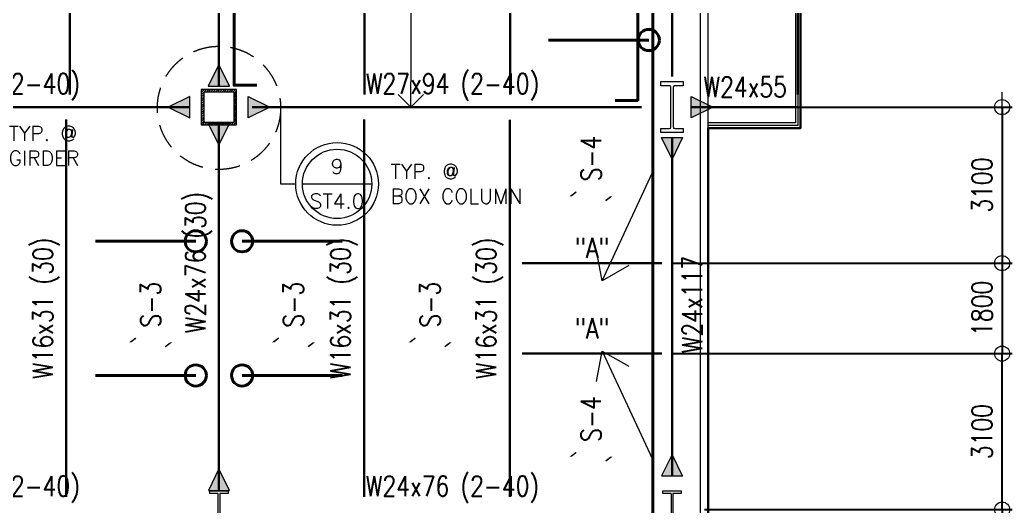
# Model space of a CAD drawing. Header units: millimetres. Extents: x 1935438 to 2130245, y -14991 to 120893.
# Drawn here: x 1992441 to 2012152, y 30584 to 40250 of the extents above; entities that cross this region are included whole.
import ezdxf
from ezdxf.enums import TextEntityAlignment as Align

# ---------------------------------------------------------------- set-up
doc = ezdxf.new("R2010")
doc.units = ezdxf.units.MM
doc.header["$MEASUREMENT"] = 0
doc.linetypes.add('DASHED', pattern=[0.75, 0.5, -0.25])
doc.layers.get('0').update_dxf_attribs({"lineweight": 0})
for name, color, linetype, lineweight in [('A_ARCHITECTURAL BACKGROUND', 251, 'Continuous', 5), ('HATCH', 8, 'Continuous', 5), ('S-ANNO-DIMS', 252, 'Continuous', 5), ('S-ANNO-MARK', 2, 'Continuous', 9), ('S-ANNO-NPLT', 7, 'Continuous', 9), ('S-Anno-Symb', 143, 'Continuous', 15), ('S-Anno-Text', 52, 'Continuous', 15), ('S-BEAM', 5, 'Continuous', 30), ('S-BRACE', 2, 'Continuous', 9), ('S-BRACING', 1, 'Continuous', 18), ('S-COLS', 2, 'Continuous', 20), ('S-CONN', 1, 'Continuous', 9), ('S_COL', 2, 'Continuous', 20), ('S_DRB', 4, 'Continuous', 40), ('S_SLAB EDGE', 2, 'Continuous', 30), ('SPOT DET.', 1, 'Continuous', 20)]:
    doc.layers.add(name, color=color, linetype=linetype, lineweight=lineweight)
doc.styles.add('1', font='simplex.shx', dxfattribs={"width": 0.85, "height": 300})
doc.styles.add('ARIALNW', font='ARIALN.TTF')
doc.styles.add('ROMANSX', font='ROMANS.shx', dxfattribs={"height": 0.09375})
doc.styles.add('SIMPLEX', font='SIMPLEX.shx', dxfattribs={"width": 0.8, "height": 400})
doc.dimstyles.new('DIM 200', dxfattribs={"dimtxt": 0.36, "dimasz": 0.2, "dimexe": 0.1, "dimexo": 0, "dimgap": 0.08, "dimtad": 1, "dimlfac": 2, "dimrnd": 0.005, "dimzin": 1, "dimdsep": 46, "dimtxsty": 'ARIALNW', "dimcen": 0.09, "dimclrd": 6, "dimclre": 6, "dimclrt": 13, "dimadec": 0, "dimazin": 0, "dimtfac": 1, "dimtofl": 0, "dimtmove": 2, "dimatfit": 3, "dimfxl": 1, "dimtolj": 1, "dimtzin": 0, "dimarcsym": 0})
doc.dimstyles.new('DIM_100', dxfattribs={"dimtxt": 400, "dimasz": 2, "dimexe": 100, "dimexo": 250, "dimgap": 250, "dimtad": 1, "dimdec": 0, "dimrnd": 1, "dimzin": 1, "dimdsep": 46, "dimtxsty": '1', "dimblk1": 'ESCADIM_ARW', "dimblk2": 'ESCADIM_ARW', "dimsah": 1, "dimcen": 50, "dimclrd": 256, "dimclre": 256, "dimclrt": 52, "dimazin": 0, "dimtfac": 1, "dimtdec": 0, "dimtofl": 0, "dimtmove": 0, "dimatfit": 3, "dimldrblk": 'ESCADIM_ARW', "dimfxl": 1, "dimtolj": 1, "dimtzin": 0, "dimarcsym": 0})
doc.dimstyles.new('DIM_200', dxfattribs={"dimtxt": 400, "dimasz": 2, "dimexe": 200, "dimexo": 200, "dimgap": 200, "dimtad": 1, "dimdec": 0, "dimrnd": 1, "dimzin": 1, "dimdsep": 46, "dimtxsty": 'SIMPLEX', "dimblk1": 'ESCADIM_ARW', "dimblk2": 'ESCADIM_ARW', "dimsah": 1, "dimcen": 50, "dimclrd": 251, "dimclre": 251, "dimclrt": 52, "dimazin": 0, "dimtfac": 1, "dimtdec": 0, "dimtofl": 0, "dimtmove": 0, "dimatfit": 3, "dimldrblk": 'ESCADIM_ARW', "dimfxl": 1, "dimtolj": 1, "dimtzin": 0, "dimarcsym": 0})

# ---------------------------------------------------------------- blocks, each defined once
blk = doc.blocks.new('8F PLAN')
at = {"layer": 'A_ARCHITECTURAL BACKGROUND', "ltscale": 10}
for p, q in [((44717, 10909, 0), (44717, 55998, 0)), ((44567, 11059, 0), (44567, 46483, 0))]:
    blk.add_line(p, q, dxfattribs=at)
at = {"layer": 'A_ARCHITECTURAL BACKGROUND', "ltscale": 0.5, "elevation": 0}
for points in [[(44567, 55998), (46500, 55998), (46500, 39633), (44717, 39633)], [(44717, 55948), (46450, 55948), (46450, 39683), (44717, 39683)]]:
    blk.add_lwpolyline(points, dxfattribs=at)
at = {"layer": 'S_SLAB EDGE', "ltscale": 0.05, "elevation": 0}
blk.add_lwpolyline([(44567, 56585), (44567, 56048), (46550, 56048), (46550, 48565), (46550, 48565), (46550, 39580), (44717, 39580), (44717, 10909), (43214, 10909), (43214, 8846), (41180, 8846), (41180, 7375), (35698, 7375), (35698, 6013), (27423, 6013), (26051, 7357), (24672, 6013), (16409, 6013)], dxfattribs=at)
blk = doc.blocks.new('8F COLUMN LAYOUT')
at = {"layer": 'HATCH', "ltscale": 0.05}
h = blk.add_hatch(dxfattribs=at)
h.set_pattern_fill('ANSI31', color=256, scale=250, style=0)
h.set_pattern_definition([(45, (-1962404.113, 18186.887), (-22.0970869, 22.0970869), [])])
h.paths.add_polyline_path([(34700, 39698), (35300, 39698), (35300, 40298), (34700, 40298)], flags=16)
h.paths.add_polyline_path([(34650, 39648), (35350, 39648), (35350, 40348), (34650, 40348)])
at = {"layer": 'S-COLS', "ltscale": 0.5, "elevation": 0}
for points in [[(34650, 39648), (35350, 39648), (35350, 40348), (34650, 40348)], [(34700, 39698), (35300, 39698), (35300, 40298), (34700, 40298)]]:
    blk.add_lwpolyline(points, close=True, dxfattribs=at)
at = {"layer": 'S_COL', "ltscale": 0.05}
blk.add_lwpolyline([(44001, 40506), (44222, 40506), (44222, 40424), (44053, 40424, 0.414214), (44024, 40395), (44024, 39605, 0.414214), (44053, 39576), (44222, 39576), (44222, 39494), (43780, 39494), (43780, 39576), (43949, 39576, 0.414214), (43978, 39605), (43978, 40395, 0.414214), (43949, 40424), (43780, 40424), (43780, 40506), (44001, 40506)], format="xyb", dxfattribs=at)
at = {"layer": 'S_COL', "ltscale": 0.05, "elevation": 0}
for points in [[(35000, 32376), (35183, 32376), (35183, 32323), (35033, 32323, 0.414214), (35015, 32305), (35015, 31695, 0.414214), (35033, 31677), (35183, 31677), (35183, 31624), (34817, 31624), (34817, 31677), (34967, 31677, 0.414214), (34985, 31695), (34985, 32305, 0.414214), (34967, 32323), (34817, 32323), (34817, 32376), (35000, 32376)], [(44000, 32372), (44182, 32372), (44182, 32323), (44031, 32323, 0.414214), (44013, 32305), (44013, 31695, 0.414214), (44031, 31677), (44182, 31677), (44182, 31628), (43818, 31628), (43818, 31677), (43969, 31677, 0.414214), (43987, 31695), (43987, 32305, 0.414214), (43969, 32323), (43818, 32323), (43818, 32372), (44000, 32372)]]:
    blk.add_lwpolyline(points, format="xyb", dxfattribs=at)
blk = doc.blocks.new('ESCADIM_ARW')
at = {"color": 7}
blk.add_line((-150, 0), (150, 0), dxfattribs=at)
blk.add_circle((0, 0), 75, dxfattribs=at)
blk = doc.blocks.new('*D30')
at = {"color": 251, "lineweight": -2, "ltscale": 0.05, "transparency": 16777216}
for p, q in [((2006038, 30515), (2012152, 30515)), ((2011952, 30513), (2011952, 27417)), ((2005397, 27415), (2012152, 27415))]:
    blk.add_line(p, q, dxfattribs=at)
at = {"layer": 'Defpoints', "color": 0, "ltscale": 0.05, "transparency": 16777216}
for p in [(2005838, 30515, 0), (2005197, 27415, 0), (2011952, 27415)]:
    blk.add_point(p, dxfattribs=at)
at = {"color": 251, "lineweight": -2, "ltscale": 0.05, "transparency": 16777216, "xscale": 2, "yscale": 2, "zscale": 2}
for p, rotation in [((2011952, 30515), 90), ((2011952, 27415), 270)]:
    blk.add_blockref('ESCADIM_ARW', p, dxfattribs=dict(at, rotation=rotation))
at = {"color": 52, "ltscale": 0.05, "transparency": 16777216, "insert": (2011552, 28965), "char_height": 400, "attachment_point": 5, "rotation": 90, "style": 'SIMPLEX'}
blk.add_mtext('\\A1;3100', dxfattribs=at)
blk = doc.blocks.new('*D31')
at = {"color": 251, "lineweight": -2, "ltscale": 0.05, "transparency": 16777216}
for p, q in [((2005397, 33615), (2012152, 33615)), ((2011952, 30517), (2011952, 33613)), ((2006038, 30515), (2012152, 30515))]:
    blk.add_line(p, q, dxfattribs=at)
at = {"layer": 'Defpoints', "color": 0, "ltscale": 0.05, "transparency": 16777216}
for p in [(2005197, 33615, 0), (2011952, 33615), (2005838, 30515, 0)]:
    blk.add_point(p, dxfattribs=at)
at = {"color": 251, "lineweight": -2, "ltscale": 0.05, "transparency": 16777216, "xscale": 2, "yscale": 2, "zscale": 2}
for p, rotation in [((2011952, 33615), 90), ((2011952, 30515), 270)]:
    blk.add_blockref('ESCADIM_ARW', p, dxfattribs=dict(at, rotation=rotation))
at = {"color": 52, "ltscale": 0.05, "transparency": 16777216, "insert": (2011552, 32065), "char_height": 400, "attachment_point": 5, "rotation": 90, "style": 'SIMPLEX'}
blk.add_mtext('\\A1;3100', dxfattribs=at)
blk = doc.blocks.new('*D32')
at = {"color": 251, "lineweight": -2, "ltscale": 0.05, "transparency": 16777216}
for p, q in [((2005397, 35415), (2012152, 35415)), ((2011952, 35413), (2011952, 33617)), ((2005397, 33615), (2012152, 33615))]:
    blk.add_line(p, q, dxfattribs=at)
at = {"layer": 'Defpoints', "color": 0, "ltscale": 0.05, "transparency": 16777216}
for p in [(2005197, 35415, 0), (2005197, 33615, 0), (2011952, 33615)]:
    blk.add_point(p, dxfattribs=at)
at = {"color": 251, "lineweight": -2, "ltscale": 0.05, "transparency": 16777216, "xscale": 2, "yscale": 2, "zscale": 2}
for p, rotation in [((2011952, 35415), 90), ((2011952, 33615), 270)]:
    blk.add_blockref('ESCADIM_ARW', p, dxfattribs=dict(at, rotation=rotation))
at = {"color": 52, "ltscale": 0.05, "transparency": 16777216, "insert": (2011552, 34515), "char_height": 400, "attachment_point": 5, "rotation": 90, "style": 'SIMPLEX'}
blk.add_mtext('\\A1;1800', dxfattribs=at)
blk = doc.blocks.new('*D33')
at = {"color": 251, "lineweight": -2, "ltscale": 0.05, "transparency": 16777216}
for p, q in [((2006038, 38515), (2012152, 38515)), ((2011952, 38513), (2011952, 35417)), ((2005397, 35415), (2012152, 35415))]:
    blk.add_line(p, q, dxfattribs=at)
at = {"layer": 'Defpoints', "color": 0, "ltscale": 0.05, "transparency": 16777216}
for p in [(2005838, 38515, 0), (2005197, 35415, 0), (2011952, 35415)]:
    blk.add_point(p, dxfattribs=at)
at = {"color": 251, "lineweight": -2, "ltscale": 0.05, "transparency": 16777216, "xscale": 2, "yscale": 2, "zscale": 2}
for p, rotation in [((2011952, 38515), 90), ((2011952, 35415), 270)]:
    blk.add_blockref('ESCADIM_ARW', p, dxfattribs=dict(at, rotation=rotation))
at = {"color": 52, "ltscale": 0.05, "transparency": 16777216, "insert": (2011552, 36965), "char_height": 400, "attachment_point": 5, "rotation": 90, "style": 'SIMPLEX'}
blk.add_mtext('\\A1;3100', dxfattribs=at)
blk = doc.blocks.new('Bubble')
at = {"layer": 'S-ANNO-NPLT'}
blk.add_circle((0, 0), 0.2608, dxfattribs=at)
at = {"layer": 'S-Anno-Symb', "color": 0}
blk.add_line((-0.2188, 0), (0.2188, 0), dxfattribs=at)
blk.add_circle((0, 0), 0.2187, dxfattribs=at)
at = {"layer": 'S-Anno-Symb', "style": 'ROMANSX'}
for tag, p in [('1', (0, 0.1094)), ('S1', (0, -0.1094))]:
    blk.add_attdef(tag, text='', height=0.0937, dxfattribs=at).set_placement(p, align=Align.MIDDLE_CENTER)
at = {"layer": 'S-Anno-Symb', "style": 'ROMANSX', "width": 1.018385, "flags": 8}
blk.add_attdef('LONG', text='', height=0.0937, dxfattribs=at).set_placement((-0.1796, -0.1249), (0.1796, -0.1249), align=Align.FIT)
blk = doc.blocks.new('_Open90')
at = {"color": 0, "linetype": 'ByBlock', "lineweight": -2}
for p, q in [((-0.5, 0.5), (0, 0)), ((0, 0), (-1, 0)), ((0, 0), (-0.5, -0.5))]:
    blk.add_line(p, q, dxfattribs=at)
blk = doc.blocks.new('*D38')
at = {"lineweight": -2, "ltscale": 0.5, "transparency": 16777216}
blk.add_line((38812, 46895), (38812, 40501), dxfattribs=at)
at = {"layer": 'Defpoints', "color": 0, "ltscale": 0.5, "transparency": 16777216}
for p in [(38812, 47395, 0), (38812, 40001, 0), (38812, 40001)]:
    blk.add_point(p, dxfattribs=at)
at = {"lineweight": -2, "ltscale": 0.5, "transparency": 16777216, "xscale": 500, "yscale": 500, "zscale": 500}
for p, rotation in [((38812, 47395), 90), ((38812, 40001), 270)]:
    blk.add_blockref('_Open90', p, dxfattribs=dict(at, rotation=rotation))
at = {"color": 52, "ltscale": 0.5, "transparency": 16777216, "char_height": 300, "attachment_point": 5, "rotation": 90, "style": '1'}
for s, insert in [("\\A1;ADD'L. 10MM%%C", (38383, 43698)), ('\\A1;@300MM O.C. ', (39212, 43698))]:
    blk.add_mtext(s, dxfattribs=dict(at, insert=insert))
blk = doc.blocks.new('8F FRAMING LAYOUT')
at = {"layer": 'S-CONN'}
for points in [[(23289, 32414), (23500, 32843), (23710, 32414)], [(22921, 31788), (22492, 31999), (22921, 32209)], [(24081, 31788), (24510, 31999), (24081, 32209)], [(32883, 31788), (33312, 31999), (32883, 32209)], [(23289, 31677), (23500, 31248), (23710, 31677)], [(32289, 31395), (32500, 30966), (32710, 31395)], [(32290, 24667), (32500, 25096), (32711, 24667)], [(23290, 24381), (23501, 24810), (23711, 24381)]]:
    blk.add_hatch(color=256, dxfattribs=at).paths.add_polyline_path(points)
at = {"layer": 'S-BEAM'}
for p, q in [((20538, 39749, 0), (20538, 32250, 0)), ((23500, 39737, 0), (23500, 32414, 0)), ((26391, 39749, 0), (26391, 32249, 0)), ((29283, 39749, 0), (29283, 32248, 0)), ((35000, 39750, 0), (35000, 32249, 0)), ((32500, 32607, 0), (32500, 39545, 0)), ((22928, 31999, 0), (15106, 32000, 0)), ((24160, 31999, 0), (31894, 32000, 0)), ((32881, 31999, 0), (35000, 31999, 0)), ((20469, 31750, 0), (20469, 24250, 0)), ((26383, 31749, 0), (26383, 24249, 0)), ((29276, 31748, 0), (29276, 24249, 0)), ((23501, 24381, 0), (23501, 31679, 0)), ((32501, 24667, 0), (32500, 31395, 0)), ((29526, 28898, 0), (32301, 28898, 0)), ((29526, 27098, 0), (32301, 27098, 0))]:
    blk.add_line(p, q, dxfattribs=at)
at = {"layer": 'S-CONN', "color": 1, "elevation": 0}
for points in [[(23710, 32414), (23500, 32843), (23289, 32414), (23711, 32414)], [(22921, 32209), (22492, 31999), (22921, 31788), (22921, 32210)], [(24081, 32209), (24510, 31999), (24081, 31788), (24081, 32210)], [(32883, 32209), (33312, 31999), (32883, 31788), (32883, 32210)], [(23710, 31677), (23500, 31248), (23289, 31677), (23711, 31677)], [(32710, 31395), (32500, 30966), (32289, 31395), (32711, 31395)], [(32711, 24667), (32500, 25096), (32290, 24667), (32712, 24667)], [(23711, 24381), (23501, 24810), (23290, 24381), (23712, 24381)]]:
    blk.add_lwpolyline(points, dxfattribs=at)
at = {"layer": 'S-BRACE', "ltscale": 0.5}
for points in [[(31111, 28546, 0), (32113, 30698, 0)], [(31111, 27150, 0), (32113, 24999, 0)]]:
    blk.add_leader(points, dimstyle='DIM 200', override={"dimasz": 500, "dimtad": 0, "dimclrd": 2, "dimldrblk": 'Open90', "dimfxl": 0.18}, dxfattribs=at)
blk = doc.blocks.new("ADD' L BARS")
at = {"layer": 'S_DRB'}
blk.add_line((41549.4, 41333.3, 0), (43539, 41333.3, 0), dxfattribs=at)
at = {"layer": 'S_DRB', "color": 4, "elevation": 0}
for points in [[(35750, 40432.8), (35300, 40432.8), (35300, 55606.9), (35750, 55606.9)], [(42870.3, 40132.8), (43320.3, 40132.8), (43319, 55306.9), (42869, 55306.9)]]:
    blk.add_lwpolyline(points, dxfattribs=at)
at = {"layer": 'S_DRB'}
blk.add_circle((43539, 41333.3, 0), 210.4, dxfattribs=at)
at = {"ltscale": 0.5}
dim = blk.add_linear_dim(base=(38811.8, 40001.4, 0), p1=(38811.8, 47394.5, 0), p2=(38811.8, 40001.4, 0), angle=270, text="ADD'L. 10MM%%C\\X@300MM O.C. ", dimstyle='DIM_100', override={"dimasz": 500, "dimexo": 100, "dimblk1": 'Open90', "dimblk2": 'Open90', "dimse1": 1, "dimse2": 1}, dxfattribs=at)
dim.commit()
dim.dimension.update_dxf_attribs({"geometry": '*D38', "text_midpoint": (38811.8, 43697.9, 0)})

msp = doc.modelspace()

# ---------------------------------------------------------------- linework, layer by layer
at = {"layer": 'S-ANNO-MARK'}
for points, elevation in [([(2003493.66485, 36829.25366, 29.99952, 29.99952, 0), (2003380.62052, 36742.25253, 0, 0, 0), (2004190.19807, 36742.25253, 29.99952, 29.99952, 0), (2004077.15374, 36655.2514, 0, 0, 0)], 0), ([(1994746.67798, 33925.42633, 29.99952, 29.99952, 0), (1994633.63365, 33838.4252, 0, 0, 0), (1995443.2112, 33838.4252, 29.99952, 29.99952, 0), (1995330.16687, 33751.42406, 0, 0, 0)], 0.00001), ([(1997582.96844, 33925.42633, 29.99952, 29.99952, 0), (1997469.92412, 33838.4252, 0, 0, 0), (1998279.50167, 33838.4252, 29.99952, 29.99952, 0), (1998166.45734, 33751.42406, 0, 0, 0)], 0.00002), ([(2000297.74732, 33925.42633, 29.99952, 29.99952, 0), (2000184.70299, 33838.4252, 0, 0, 0), (2000994.28054, 33838.4252, 29.99952, 29.99952, 0), (2000881.23621, 33751.42406, 0, 0, 0)], 0.00001), ([(2003493.32804, 31652.41994, 29.99952, 29.99952, 0), (2003380.28371, 31565.4188, 0, 0, 0), (2004189.86126, 31565.4188, 29.99952, 29.99952, 0), (2004076.81693, 31478.41767, 0, 0, 0)], -0.00001)]:
    msp.add_lwpolyline(points, format="xyseb", dxfattribs=dict(at, elevation=elevation))
at = {"layer": 'S-ANNO-NPLT'}
msp.add_circle((1998743.1192, 36988.89263, 0.00001), 821.36597, dxfattribs=at)
at = {"layer": 'S-BRACING', "ltscale": 1000, "elevation": 0.00001}
msp.add_lwpolyline([(1997621.75323, 38500.0007), (1997621.75323, 36988.89263), (1997921.75323, 36988.89263)], dxfattribs=at)
at = {"layer": 'S_DRB'}
for p, q in [((1993945.81186, 35848.55615, 0.00001), (1995935.44484, 35848.55615, 0.00001)), ((1998845.81186, 35848.55615, 0.00001), (1996856.17888, 35848.55615, 0.00001)), ((1993945.81186, 33181.88949, 0.00001), (1995935.44484, 33181.88949, 0.00001)), ((1998845.81186, 33181.88949, 0.00001), (1996856.17888, 33181.88949, 0.00001))]:
    msp.add_line(p, q, dxfattribs=at)
at = {"layer": 'S_DRB', "color": 4, "elevation": 0.00001}
msp.add_lwpolyline([(2004564.83186, 10508.86548), (2005014.83186, 10508.86548), (2005014.83186, 54122.12678), (2004564.83186, 54122.12678)], dxfattribs=at)
at = {"layer": 'S_DRB'}
for centre in [(1995935.44484, 35848.55615, 0.00001), (1996856.17888, 35848.55615, 0.00001), (1995935.44484, 33181.88949, 0.00001), (1996856.17888, 33181.88949, 0.00001)]:
    msp.add_circle(centre, 210.36702, dxfattribs=at)
at = {"layer": 'S_SLAB EDGE', "ltscale": 0.05, "elevation": 0.00001}
msp.add_lwpolyline([(1972312.99383, 55253.28397), (1987924.96628, 55255.28816), (1987924.96628, 55101.71713), (2005962.69252, 55101.71713), (2005962.69252, 54565.32761), (2007945.91665, 54565.32761), (2007945.91665, 38096.4007), (2006113.00691, 38096.4007), (2006113.00691, 9425.43128), (2004609.58707, 9425.43128), (2004609.58707, 7362.81247), (2002576.18508, 7362.81247), (2002576.18508, 5892.04401), (1997094.14379, 5892.04401), (1997094.14379, 4529.44461), (1988818.17172, 4528.58148), (1987446.80142, 5873.87973), (1986067.89659, 4529.44461), (1977804.57925, 4529.44461)], dxfattribs=at)
at = {"layer": 'SPOT DET.', "linetype": 'DASHED', "ltscale": 1000}
msp.add_circle((1996397.22471, 38500.0007, 0.00001), 1224.52852, dxfattribs=at)

# ---------------------------------------------------------------- block references
msp.add_blockref('8F FRAMING LAYOUT', (1972895.50342, 6516.85114, 0.00001))
at = {"layer": 'A_ARCHITECTURAL BACKGROUND'}
msp.add_blockref('8F PLAN', (1961395.81186, -1483.14886, 0), dxfattribs=at)
at = {"layer": 'S-Anno-Symb', "xscale": 3149.760000000242, "yscale": 3149.760000000242, "zscale": 3149.760000000242}
msp.add_blockref('Bubble', (1998743.1192, 36988.89263, 0.00001), dxfattribs=at).add_auto_attribs({'1': '9', 'S1': 'ST4.0'})
at = {"layer": 'S-Anno-Text'}
msp.add_blockref('8F COLUMN LAYOUT', (1961395.81186, -1484.77718, 0.00001), dxfattribs=at)
at = {"layer": 'S-BRACE'}
msp.add_blockref("ADD' L BARS", (1961395.81186, -1484.77718, 0.00001), dxfattribs=at)

# ---------------------------------------------------------------- texts
at = {"layer": 'S-ANNO-DIMS', "color": 52, "char_height": 400, "attachment_point": 5, "style": 'SIMPLEX'}
for s, insert in [('\\A1;{\\W0.8;W27x94 (2-40)}', (1991912.43202, 38914.98106, 0)), ('\\A1;{\\W0.8;W27x94 (2-40)}', (2001035.30007, 38915.00947, -0.00001)), ('\\A1;{\\W0.8;W24x55}', (2006850.04139, 38914.5617, 0.00001)), ('\\A1;{\\W0.8;"A"}', (2003809.25149, 35716.85114, -0.00001)), ('\\A1;{\\W0.8;"A"}', (2003809.25149, 34116.85114, -0.00001)), ('\\A1;{\\W0.8;W24x76 (2-40)}', (1991911.31831, 30915.79737, -0.00001)), ('\\A1;{\\W0.8;W24x76 (2-40)}', (2001034.18637, 30915.82578, -0.00001))]:
    msp.add_mtext(s, dxfattribs=dict(at, insert=insert))
at = {"layer": 'S-ANNO-DIMS', "color": 52, "char_height": 400, "attachment_point": 5, "rotation": 90, "style": 'SIMPLEX'}
for s, insert in [('\\A1;\\pxqc;S-4', (2003785.4093, 37492.25253, 0)), ('\\A1;{\\W0.8;W24x76 (30)}', (1995995.81186, 35429.07342, 0.00001)), ('\\A1;{\\W0.8;W16x31 (30)}', (1992964.31901, 34516.77052, 0)), ('\\A1;{\\W0.8;W16x31 (30)}', (1998878.46977, 34516.77052, 0)), ('\\A1;{\\W0.8;W16x31 (30)}', (2001771.93021, 34516.77052, -0.00001)), ('\\A1;{\\W0.8;W24x117}', (2005795.63596, 34592.14678, 0)), ('\\A1;\\pxqc;S-3', (1995038.42242, 34588.4252, 0.00001)), ('\\A1;\\pxqc;S-3', (1997874.71289, 34588.4252, 0.00002)), ('\\A1;\\pxqc;S-3', (2000589.49176, 34588.4252, 0.00001)), ('\\A1;\\pxqc;S-4', (2003785.07248, 32315.4188, -0.00001))]:
    msp.add_mtext(s, dxfattribs=dict(at, insert=insert))
at = {"layer": 'S-Anno-Symb', "char_height": 295.29, "width": 6780.3427625, "attachment_point": 4, "style": 'ROMANSX'}
for s, insert in [('TYP. @ \\PGIRDER', (1992219.97016, 37745.57695, 0.00001)), ('TYP. @\\PBOX COLUMN', (1999804.26517, 36988.89263, 0.00001))]:
    msp.add_mtext(s, dxfattribs=dict(at, insert=insert))

# ---------------------------------------------------------------- dimensions: what is measured, and where the dimension line sits
at = {"ltscale": 0.05}
for base, p1, p2, angle, picture, middle in [((2011952.0901, 35415.22282, 0.00001), (2005838.18327, 38515.22282, 0.00001), (2005196.57276, 35415.22282, 0), 270, '*D33', (2011552.0901, 36965.22282, 0.00001)), ((2011952.0901, 33615.22282, 0.00001), (2005196.57276, 35415.22282, 0), (2005196.57276, 33615.22282, 0), 270, '*D32', (2011552.0901, 34515.22282, 0.00001)), ((2011952.0901, 33615.22282, 0.00001), (2005838.18327, 30515.22282, 0.00001), (2005196.57276, 33615.22282, 0), 90, '*D31', (2011552.0901, 32065.22282, 0.00001)), ((2011952.0901, 27415.22282, 0.00001), (2005838.18327, 30515.22282, 0.00001), (2005196.57276, 27415.22282, 0), 270, '*D30', (2011552.0901, 28965.22282, 0.00001))]:
    dim = msp.add_linear_dim(base=base, p1=p1, p2=p2, angle=angle, dimstyle='DIM_200', dxfattribs=at)
    dim.commit()
    dim.dimension.update_dxf_attribs({"geometry": picture, "text_midpoint": middle})

doc.saveas('drawing.dxf')
